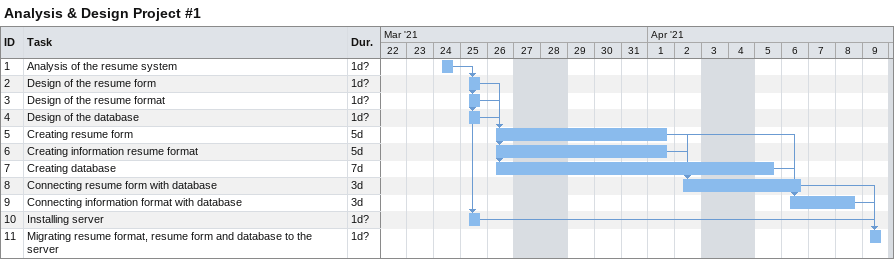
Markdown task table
Analysis & Design Project #1

| ID | Task | Duration | Start | Finish | Predecessors |
|---|---|---|---|---|---|
| 1 | Analysis of the resume system | 1d? | 2021-03-24 | 2021-03-24 |  |
| 2 | Design of the resume form | 1d? | 2021-03-25 | 2021-03-25 | 1 |
| 3 | Design of the resume format | 1d? | 2021-03-25 | 2021-03-25 | 1 |
| 4 | Design of the database | 1d? | 2021-03-25 | 2021-03-25 | 1 |
| 5 | Creating resume form | 5d | 2021-03-26 | 2021-04-01 | 2 |
| 6 | Creating information resume format | 5d | 2021-03-26 | 2021-04-01 | 3 |
| 7 | Creating database | 7d | 2021-03-26 | 2021-04-05 | 4 |
| 8 | Connecting resume form with database | 3d | 2021-04-02 | 2021-04-06 | 5, 6 |
| 9 | Connecting information format with database | 3d | 2021-04-06 | 2021-04-08 | 5, 7 |
| 10 | Installing server | 1d? | 2021-03-25 | 2021-03-25 | 1 |
| 11 | Migrating resume format, resume form and database to the server | 1d? | 2021-04-09 | 2021-04-09 | 8, 9, 10 |
